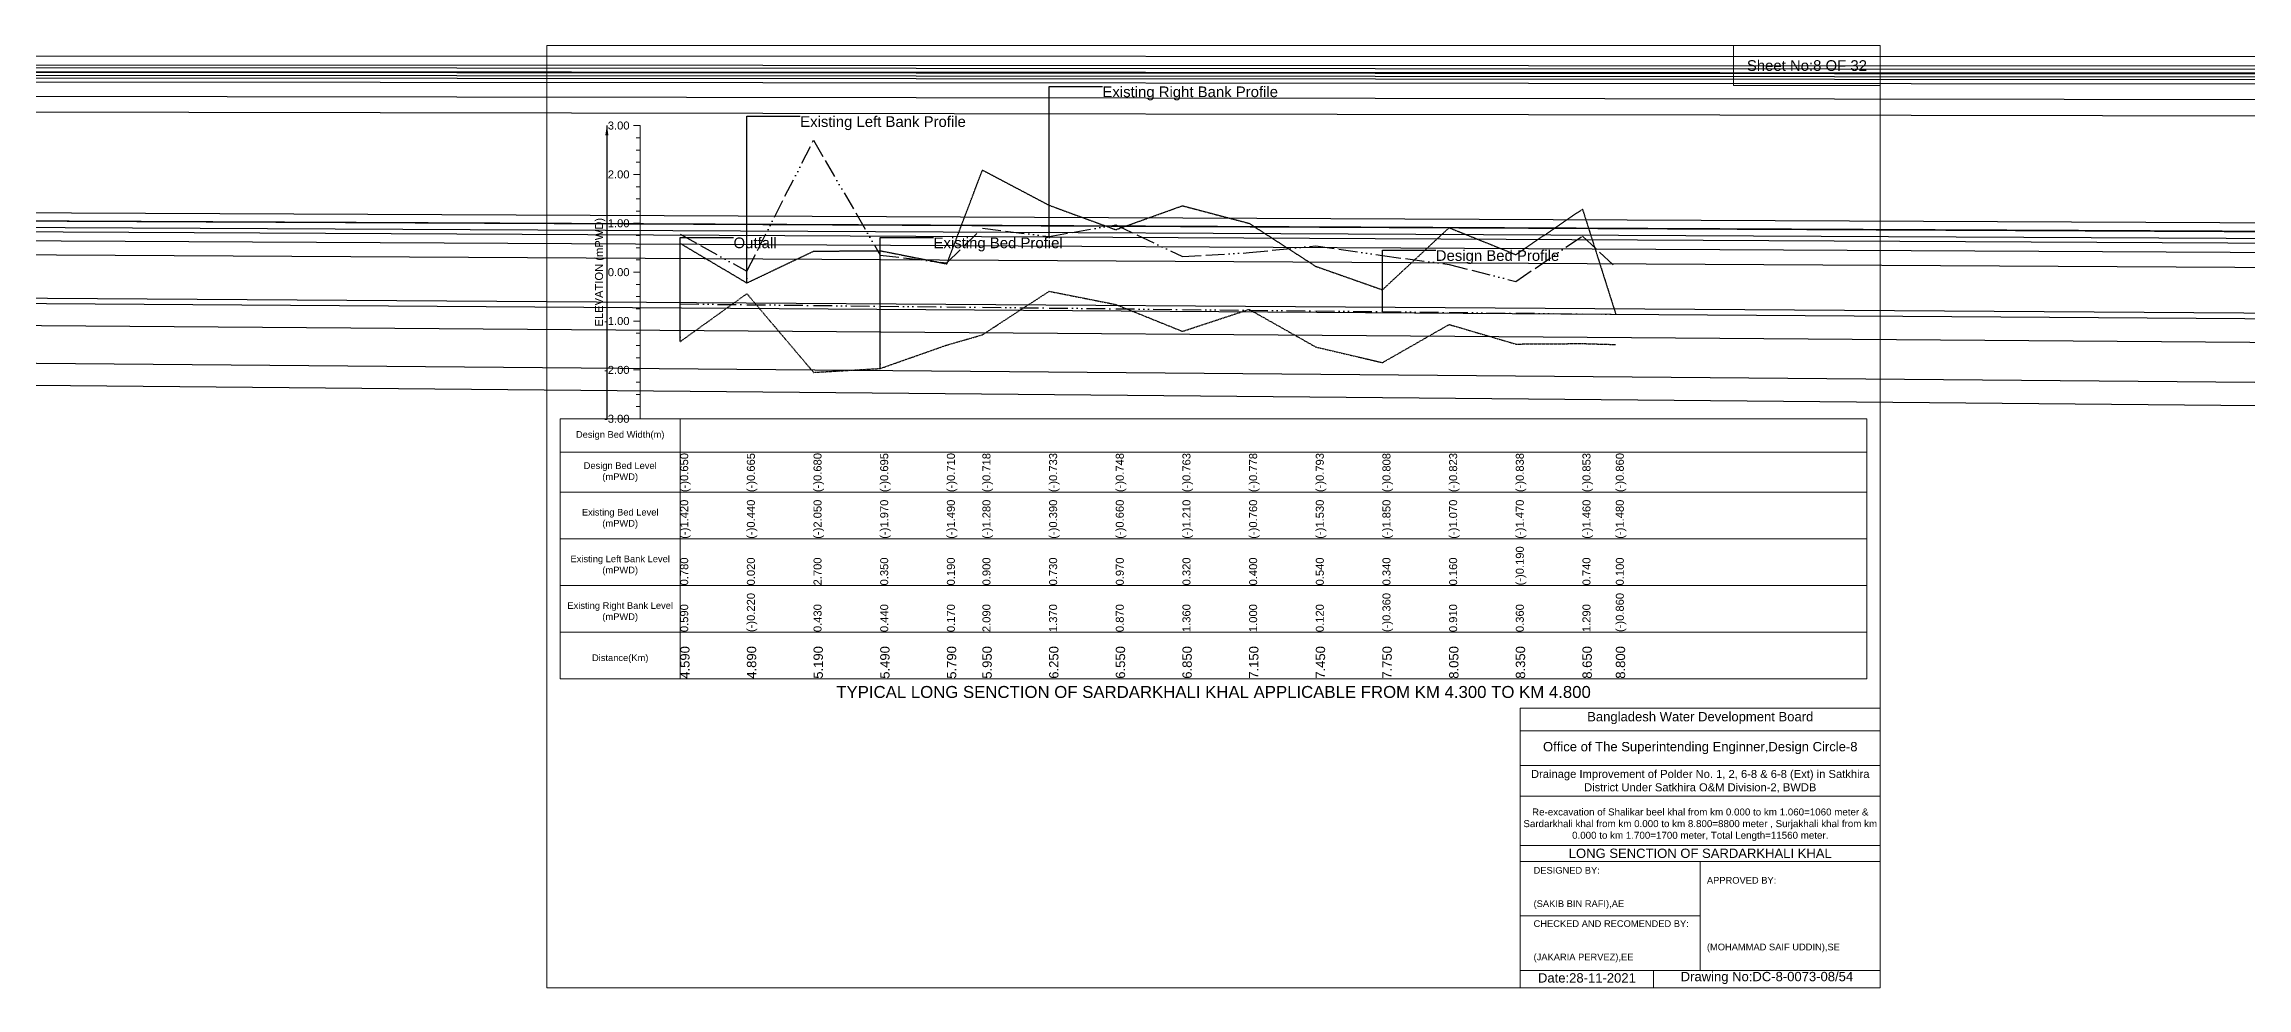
# Model space of a CAD drawing. Header units: inches. Extents: x 0 to 416000, y -4242 to 7.
# Drawn here: x 167738 to 177650, y -4242 to 7 of the extents above; entities that cross this region are included whole.
import ezdxf

# ---------------------------------------------------------------- set-up
doc = ezdxf.new("R2010")
doc.units = ezdxf.units.IN
doc.header["$LTSCALE"] = 7
doc.header["$MEASUREMENT"] = 0
for name, pattern in [('ACAD_ISO14W100', [24, 12, -3, 0, -3, 0, -3, 0, -3]), ('ACAD_ISO15W100', [39, 12, -3, 12, -3, 0, -3, 0, -3, 0, -3]), ('DASHDOT2', [0.5, 0.25, -0.125, 0, -0.125]), ('DASHED2', [0.375, 0.25, -0.125])]:
    doc.linetypes.add(name, pattern=pattern)
for name, color, linetype, lineweight in [('Cross section Data Border', 7, 'Continuous', 9), ('Cross Section Labels', 7, 'Continuous', 9), ('Design Bed Level Long Section', 7, 'ACAD_ISO14W100', 25), ('Existing Bed Level for Long Section', 7, 'DASHDOT2', 25), ('Existing Left Bank of Long section', 7, 'DASHED2', 25), ('Existing Right Bank of Long Section', 7, 'ACAD_ISO15W100', 25), ('Long Section Border', 7, 'Continuous', 9), ('Long Section Labels', 7, 'Continuous', 9), ('Vscale for Long Section', 7, 'Continuous', 9)]:
    doc.layers.add(name, color=color, linetype=linetype, lineweight=lineweight)
doc.styles.get("Standard").update_dxf_attribs({"font": 'arial.ttf'})
doc.dimstyles.get("Standard").update_dxf_attribs({"dimtxt": 0.18, "dimasz": 0.18, "dimexe": 0.18, "dimexo": 0.0625, "dimgap": 0.09, "dimtad": 0, "dimtih": 1, "dimtoh": 1, "dimdec": 4, "dimzin": 0, "dimdsep": 46, "dimtxsty": 'Standard', "dimcen": 0.09, "dimadec": 0, "dimazin": 0, "dimtfac": 1, "dimtdec": 4, "dimtofl": 0, "dimtmove": 0, "dimatfit": 3, "dimfxl": 1, "dimtolj": 1, "dimtzin": 0, "dimarcsym": 0})

msp = doc.modelspace()

# ---------------------------------------------------------------- linework, layer by layer
at = {"layer": 'Cross section Data Border'}
for points in [[(170000, 0), (176000, 0), (176000, -4242), (170000, -4242)], [(175340, 0), (176000, 0), (176000, -180), (175340, -180)]]:
    msp.add_lwpolyline(points, close=True, dxfattribs=at)
for points in [[(174380, -4242), (174380, -2982), (176000, -2982)], [(174380, -3084), (176000, -3084)], [(174380, -3240), (176000, -3240)], [(174380, -3378), (176000, -3378)], [(174380, -3600), (176000, -3600)], [(174380, -3672), (176000, -3672)], [(175190, -3672), (175190, -4164)], [(174380, -3918), (175190, -3918)], [(174380, -4164), (176000, -4164)], [(174980, -4164), (174980, -4242)]]:
    msp.add_lwpolyline(points, dxfattribs=at)
at = {"layer": 'Design Bed Level Long Section'}
msp.add_lwpolyline([(170600, -1162.9), (170900, -1166.2), (171200, -1169.5), (171500, -1172.8), (171800, -1176.1), (171960, -1177.8), (172260, -1181.2), (172560, -1184.5), (172860, -1187.8), (173160, -1191), (173460, -1194.3), (173760, -1197.7), (174060, -1201), (174360, -1204.2), (174660, -1207.5), (174810, -1209.2)], dxfattribs=at)
at = {"layer": 'Existing Bed Level for Long Section'}
msp.add_lwpolyline([(170600, -1332.4), (170900, -1116.8), (171200, -1471), (171500, -1453.4), (171800, -1347.8), (171960, -1301.6), (172260, -1105.8), (172560, -1165.2), (172860, -1286.2), (173160, -1187.2), (173460, -1356.6), (173760, -1427), (174060, -1255.4), (174360, -1343.4), (174660, -1341.2), (174810, -1345.6)], dxfattribs=at)
at = {"layer": 'Existing Left Bank of Long section'}
msp.add_lwpolyline([(170600, -890.2), (170900, -1068.4), (171200, -925.4), (171500, -923.2), (171800, -982.6), (171960, -560.2), (172260, -718.6), (172560, -828.6), (172860, -720.8), (173160, -800), (173460, -993.6), (173760, -1099.2), (174060, -819.8), (174360, -940.8), (174660, -736.2), (174810, -1209.2)], dxfattribs=at)
at = {"layer": 'Existing Right Bank of Long Section'}
msp.add_lwpolyline([(170600, -848.4), (170900, -1015.6), (171200, -426), (171500, -943), (171800, -978.2), (171960, -822), (172260, -859.4), (172560, -806.6), (172860, -949.6), (173160, -932), (173460, -901.2), (173760, -945.2), (174060, -984.8), (174360, -1061.8), (174660, -857.2), (174810, -998)], dxfattribs=at)
at = {"layer": 'Long Section Border'}
msp.add_lwpolyline([(170060, -1680), (175940, -1680), (175940, -2850), (170060, -2850)], close=True, dxfattribs=at)
for points in [[(170600, -1680), (170600, -2850)], [(170060, -1830), (175940, -1830)], [(170060, -2010), (175940, -2010)], [(170060, -2220), (175940, -2220)], [(170060, -2430), (175940, -2430)], [(170060, -2640), (175940, -2640)]]:
    msp.add_lwpolyline(points, dxfattribs=at)
at = {"layer": 'Vscale for Long Section'}
for points in [[(170420, -360), (170390, -360)], [(170420, -1680), (170420, -1460), (170420, -1240), (170420, -1020), (170420, -800), (170420, -580), (170420, -360)], [(170420, -415), (170402, -415)], [(170420, -470), (170402, -470)], [(170420, -580), (170390, -580)], [(170420, -525), (170402, -525)], [(170420, -635), (170402, -635)], [(170420, -690), (170402, -690)], [(170420, -745), (170402, -745)], [(170420, -800), (170390, -800)], [(170420, -855), (170402, -855)], [(170420, -910), (170402, -910)], [(170420, -965), (170402, -965)], [(170420, -1020), (170390, -1020)], [(170420, -1075), (170402, -1075)], [(170420, -1130), (170402, -1130)], [(170420, -1185), (170402, -1185)], [(170420, -1240), (170390, -1240)], [(170420, -1295), (170402, -1295)], [(170420, -1350), (170402, -1350)], [(170420, -1460), (170390, -1460)], [(170420, -1405), (170402, -1405)], [(170420, -1515), (170402, -1515)], [(170420, -1570), (170402, -1570)], [(170420, -1680), (170390, -1680)], [(170420, -1625), (170402, -1625)]]:
    msp.add_lwpolyline(points, dxfattribs=at)

# ---------------------------------------------------------------- texts
at = {"layer": 'Cross section Data Border', "attachment_point": 5}
for s, insert, char_height in [('Sheet No:8 OF 32', (175670, -90), 48), ('Bangladesh Water Development Board', (175190, -3027), 42), ('Office of The Superintending Enginner,Design Circle-8', (175190, -3162), 42)]:
    msp.add_mtext(s, dxfattribs=dict(at, insert=insert, char_height=char_height))
at = {"layer": 'Cross section Data Border'}
for s, insert, char_height, width, attachment_point in [('Drainage Improvement of Polder No. 1, 2, 6-8 & 6-8 (Ext) in Satkhira District Under Satkhira O&M Division-2, BWDB', (175190, -3312), 36, 1680, 5), ('Re-excavation of Shalikar beel khal from km 0.000 to km 1.060=1060 meter & Sardarkhali khal from km 0.000 to km 8.800=8800 meter , Surjakhali khal from km 0.000 to km 1.700=1700 meter, Total Length=11560 meter.', (175190, -3507), 31.4683, 1620, 5), ('LONG SENCTION OF SARDARKHALI KHAL', (175190, -3636), 42, 1680, 5), ('DESIGNED BY:^J^J^J(SAKIB BIN RAFI),AE', (174440, -3792), 30, 840, 4), ('APPROVED BY:^J^J^J^J^J^J(MOHAMMAD SAIF UDDIN),SE', (175220, -3912), 30, 840, 4), ('CHECKED AND RECOMENDED BY:^J^J^J(JAKARIA PERVEZ),EE', (174440, -4032), 30, 840, 4), ('Date:28-11-2021', (174680, -4197), 42, 840, 5), ('Drawing No:DC-8-0073-08/54', (175490, -4197), 42, 1320, 5)]:
    msp.add_mtext(s, dxfattribs=dict(at, insert=insert, char_height=char_height, width=width, attachment_point=attachment_point))
at = {"layer": 'Long Section Border', "attachment_point": 5}
for s, insert, char_height in [('Design Bed Width(m)', (170330, -1755), 30), ('Design Bed Level^J(mPWD)', (170330, -1920), 30), ('Existing Bed Level^J(mPWD)', (170330, -2130), 30), ('Existing Left Bank Level^J(mPWD)', (170330, -2340), 30), ('Existing Right Bank Level^J(mPWD)', (170330, -2550), 30), ('Distance(Km)', (170330, -2760), 30), ('TYPICAL LONG SENCTION OF SARDARKHALI KHAL APPLICABLE FROM KM 4.300 TO KM 4.800', (173000, -2910), 54)]:
    msp.add_mtext(s, dxfattribs=dict(at, insert=insert, char_height=char_height))
at = {"layer": 'Long Section Labels', "char_height": 48, "attachment_point": 1}
for s, insert in [('Existing Right Bank Profile', (172500, -184)), ('Existing Left Bank Profile', (171140, -318.2)), ('Outfall', (170840, -863.8)), ('Existing Bed Profiel', (171740, -863.8)), ('Design Bed Profile', (174000, -920.9))]:
    msp.add_mtext(s, dxfattribs=dict(at, insert=insert))
at = {"layer": 'Vscale for Long Section', "char_height": 36, "attachment_point": 6}
for s, insert in [('3.00', (170372, -360)), ('2.00', (170372, -580)), ('1.00', (170372, -800)), ('0.00', (170372, -1020)), ('-1.00', (170372, -1240)), ('-2.00', (170372, -1460)), ('-3.00', (170372, -1680))]:
    msp.add_mtext(s, dxfattribs=dict(at, insert=insert))
at = {"layer": 'Vscale for Long Section', "rotation": 90}
for s, insert, char_height, attachment_point in [('ELEVATION (mPWD)', (170240, -1020), 36, 5), ('(-)0.650', (170600, -2010), 36, 1), ('(-)0.665', (170900, -2010), 36, 1), ('(-)0.680', (171200, -2010), 36, 1), ('(-)0.695', (171500, -2010), 36, 1), ('(-)0.710', (171800, -2010), 36, 1), ('(-)0.718', (171960, -2010), 36, 1), ('(-)0.733', (172260, -2010), 36, 1), ('(-)0.748', (172560, -2010), 36, 1), ('(-)0.763', (172860, -2010), 36, 1), ('(-)0.778', (173160, -2010), 36, 1), ('(-)0.793', (173460, -2010), 36, 1), ('(-)0.808', (173760, -2010), 36, 1), ('(-)0.823', (174060, -2010), 36, 1), ('(-)0.838', (174360, -2010), 36, 1), ('(-)0.853', (174660, -2010), 36, 1), ('(-)0.860', (174810, -2010), 36, 1), ('(-)1.420', (170600, -2220), 36, 1), ('(-)0.440', (170900, -2220), 36, 1), ('(-)2.050', (171200, -2220), 36, 1), ('(-)1.970', (171500, -2220), 36, 1), ('(-)1.490', (171800, -2220), 36, 1), ('(-)1.280', (171960, -2220), 36, 1), ('(-)0.390', (172260, -2220), 36, 1), ('(-)0.660', (172560, -2220), 36, 1), ('(-)1.210', (172860, -2220), 36, 1), ('(-)0.760', (173160, -2220), 36, 1), ('(-)1.530', (173460, -2220), 36, 1), ('(-)1.850', (173760, -2220), 36, 1), ('(-)1.070', (174060, -2220), 36, 1), ('(-)1.470', (174360, -2220), 36, 1), ('(-)1.460', (174660, -2220), 36, 1), ('(-)1.480', (174810, -2220), 36, 1), ('(-)0.190', (174360, -2430), 36, 1), ('0.780', (170600, -2430), 36, 1), ('0.020', (170900, -2430), 36, 1), ('2.700', (171200, -2430), 36, 1), ('0.350', (171500, -2430), 36, 1), ('0.190', (171800, -2430), 36, 1), ('0.900', (171960, -2430), 36, 1), ('0.730', (172260, -2430), 36, 1), ('0.970', (172560, -2430), 36, 1), ('0.320', (172860, -2430), 36, 1), ('0.400', (173160, -2430), 36, 1), ('0.540', (173460, -2430), 36, 1), ('0.340', (173760, -2430), 36, 1), ('0.160', (174060, -2430), 36, 1), ('0.740', (174660, -2430), 36, 1), ('0.100', (174810, -2430), 36, 1), ('(-)0.220', (170900, -2640), 36, 1), ('(-)0.360', (173760, -2640), 36, 1), ('(-)0.860', (174810, -2640), 36, 1), ('0.590', (170600, -2640), 36, 1), ('0.430', (171200, -2640), 36, 1), ('0.440', (171500, -2640), 36, 1), ('0.170', (171800, -2640), 36, 1), ('2.090', (171960, -2640), 36, 1), ('1.370', (172260, -2640), 36, 1), ('0.870', (172560, -2640), 36, 1), ('1.360', (172860, -2640), 36, 1), ('1.000', (173160, -2640), 36, 1), ('0.120', (173460, -2640), 36, 1), ('0.910', (174060, -2640), 36, 1), ('0.360', (174360, -2640), 36, 1), ('1.290', (174660, -2640), 36, 1), ('4.590', (170600, -2850), 42, 1), ('4.890', (170900, -2850), 42, 1), ('5.190', (171200, -2850), 42, 1), ('5.490', (171500, -2850), 42, 1), ('5.790', (171800, -2850), 42, 1), ('5.950', (171960, -2850), 42, 1), ('6.250', (172260, -2850), 42, 1), ('6.550', (172560, -2850), 42, 1), ('6.850', (172860, -2850), 42, 1), ('7.150', (173160, -2850), 42, 1), ('7.450', (173460, -2850), 42, 1), ('7.750', (173760, -2850), 42, 1), ('8.050', (174060, -2850), 42, 1), ('8.350', (174360, -2850), 42, 1), ('8.650', (174660, -2850), 42, 1), ('8.800', (174810, -2850), 42, 1)]:
    msp.add_mtext(s, dxfattribs=dict(at, insert=insert, char_height=char_height, attachment_point=attachment_point))

# ---------------------------------------------------------------- leaders
at = {"layer": 'Cross Section Labels', "annotation_type": 0, "has_hookline": 1, "hookline_direction": 0, "text_width": 497}
for points in [[(0, 0), (223015, -154.2), (223194.9, -154.2)], [(0, 0), (252652, -245.4), (252831.9, -245.4)], [(0, 0), (262182, -225.9), (262361.9, -225.9)], [(0, 0), (313700, -185.7), (313879.9, -185.7)], [(0, 0), (332446, -171.3), (332625.9, -171.3)], [(0, 0), (342778, -95.2), (342957.9, -95.2)], [(0, 0), (383141, -273.2), (383320.9, -273.2)], [(0, 0), (392544, -311.8), (392723.9, -311.8)], [(0, 0), (402652, -286.9), (402831.9, -286.9)], [(0, 0), (202878.5, -361.4), (203058.4, -361.4)], [(0, 0), (212708, -289.6), (212887.9, -289.6)], [(0, 0), (292730, -1643.9), (292909.9, -1643.9)], [(0, 0), (302388, -1582.6), (302567.9, -1582.6)], [(0, 0), (322958, -1614.4), (323137.9, -1614.4)], [(0, 0), (332565, -1623.5), (332744.9, -1623.5)], [(0, 0), (342899, -1610.9), (343078.9, -1610.9)], [(0, 0), (372584, -1670.8), (372763.9, -1670.8)], [(0, 0), (382536, -1802.2), (382715.9, -1802.2)], [(0, 0), (232555, -1747.4), (232734.9, -1747.4)], [(0, 0), (242747, -1679.5), (242926.9, -1679.5)], [(0, 0), (252778, -1712.3), (252957.9, -1712.3)], [(0, 0), (193167, -1760.6), (193346.9, -1760.6)], [(0, 0), (212832, -1815), (213011.9, -1815)]]:
    msp.add_leader(points, dimstyle='Standard', override={"dimasz": 43.2}, dxfattribs=at)
at = {"layer": 'Long Section Labels', "annotation_type": 0, "has_hookline": 1, "hookline_direction": 0}
for points, text_width in [([(172260, -859.4), (172260, -184), (172499.9, -184)], 782), ([(170900, -1068.4), (170900, -318.2), (171139.9, -318.2)], 737.4), ([(170600, -1332.4), (170600, -863.8), (170839.9, -863.8)], 185.8), ([(171500, -1453.4), (171500, -863.8), (171739.9, -863.8)], 571.4), ([(173760, -1197.7), (173760, -920.9), (173999.9, -920.9)], 547.4)]:
    msp.add_leader(points, dimstyle='Standard', override={"dimasz": 21.6}, dxfattribs=dict(at, text_width=text_width))
at = {"layer": 'Vscale for Long Section'}
msp.add_leader([(170270, -360), (170270, -1680)], dimstyle='Standard', override={"dimasz": 43.2}, dxfattribs=at)

doc.saveas('drawing.dxf')
